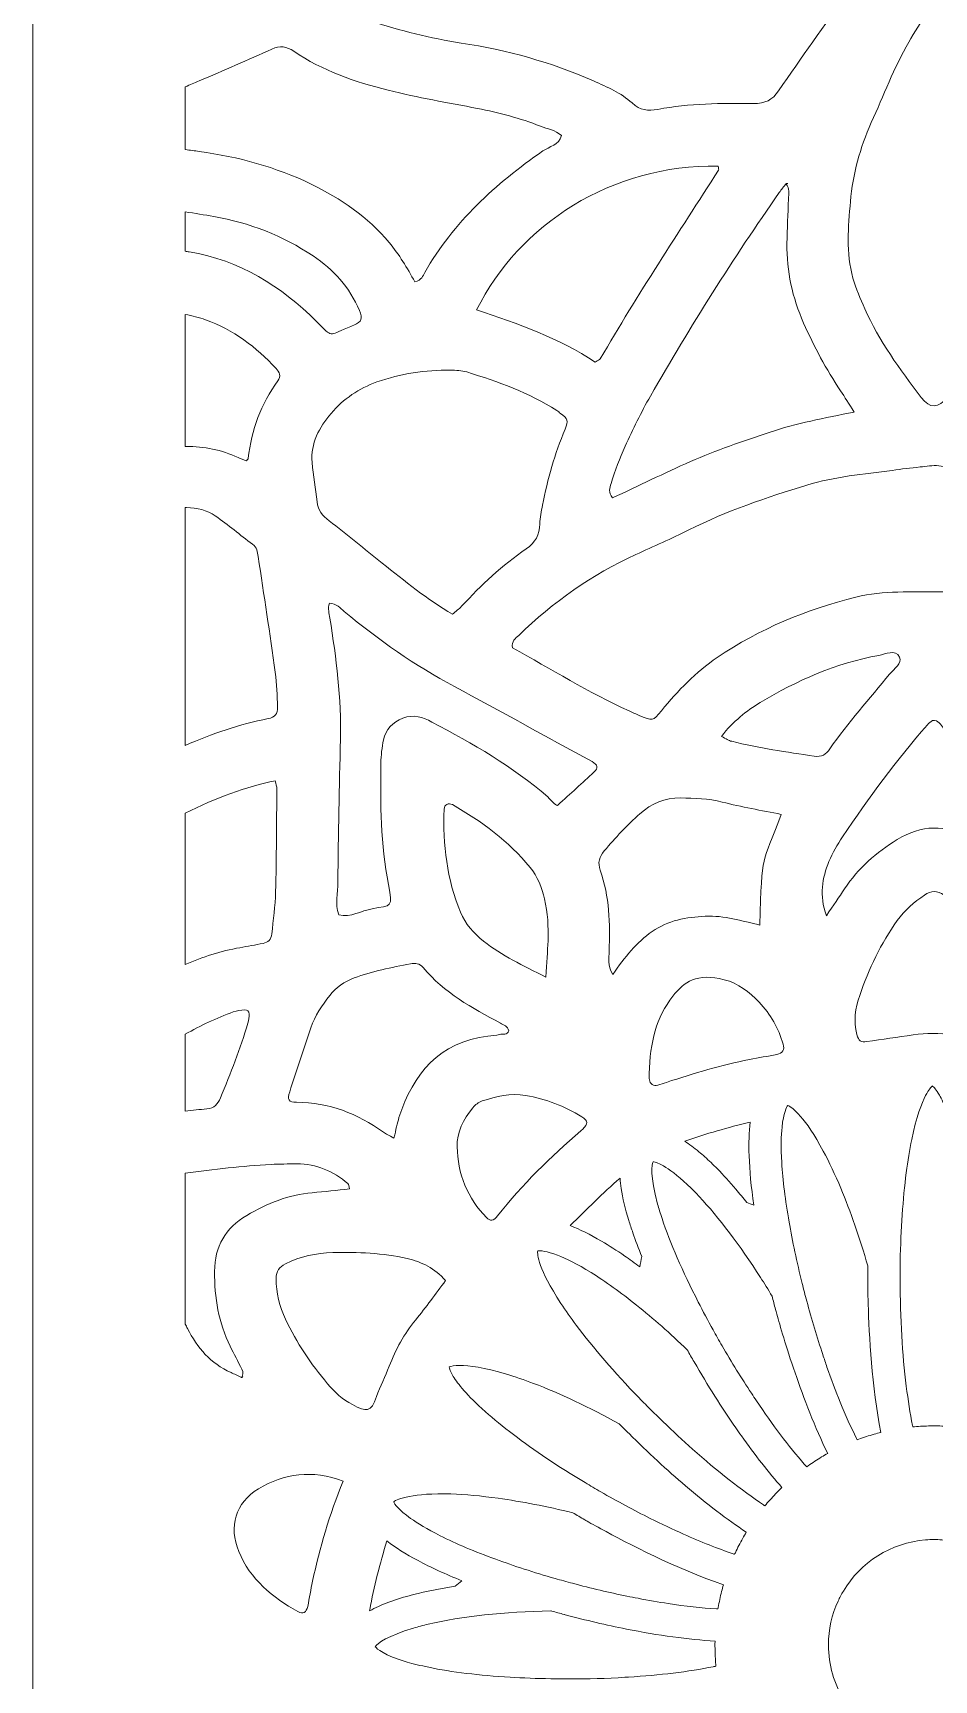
# Model space of a CAD drawing. Extents: x 1255 to 1745, y -1407 to 327.
# Drawn here: x 1255 to 1500, y -597.5 to -149.6 of the extents above; entities that cross this region are included whole.
import ezdxf

# ---------------------------------------------------------------- set-up
doc = ezdxf.new("R2010")
doc.units = 0
doc.header["$MEASUREMENT"] = 0
doc.layers.add('Layer 1', color=7, linetype='Continuous')

msp = doc.modelspace()

# ---------------------------------------------------------------- linework, layer by layer
at = {"layer": 'Layer 1', "lineweight": 0}
for points, knots in [([(1596.15, 229.71), (1596.15, 229.71), (1596.15, 230.91), (1596.15, 230.91), (1596.15, 284.01), (1553.1, 327.05), (1500, 327.05), (1446.9, 327.05), (1403.85, 284.01), (1403.85, 230.91), (1403.85, 230.91), (1403.85, 229.71), (1403.85, 229.71), (1403.85, 229.71), (1254.96, 229.71), (1254.96, 229.71), (1254.96, 229.71), (1254.96, -1407.05), (1254.96, -1407.05), (1254.96, -1407.05), (1745.04, -1407.05), (1745.04, -1407.05), (1745.04, -1407.05), (1745.04, 229.71), (1745.04, 229.71), (1745.04, 229.71), (1596.15, 229.71), (1596.15, 229.71)], [0, 0, 0, 0, 1, 1, 1, 2, 2, 2, 3, 3, 3, 4, 4, 4, 5, 5, 5, 6, 6, 6, 7, 7, 7, 8, 8, 8, 9, 9, 9, 9]), ([(1346.51, -143.21), (1349.1, -142.29), (1351.71, -141.38), (1354.32, -140.53), (1369.25, -135.68), (1384.16, -130.74), (1399.13, -126.04), (1407.01, -123.56), (1415.02, -121.4), (1422.98, -119.23), (1430.16, -117.25), (1437.61, -116.55), (1444.96, -115.66), (1453.82, -114.57), (1462.7, -113.63), (1471.64, -113.7), (1476.32, -113.7), (1480.98, -113.66), (1485.66, -113.72), (1487.83, -113.76), (1488.31, -114.53), (1487.49, -116.48), (1484.33, -124.14), (1481, -131.76), (1476.32, -138.64), (1470.23, -147.58), (1463.87, -156.35), (1457.74, -165.3), (1456.02, -167.82), (1454.06, -168.82), (1450.9, -168.78), (1442.2, -168.65), (1433.47, -168.74), (1424.88, -170.37), (1422.24, -170.85), (1420.05, -170.67), (1417.87, -168.63), (1414.91, -165.86), (1411.1, -164.27), (1407.42, -162.64), (1395.91, -157.55), (1383.88, -154.24), (1371.45, -152.33), (1363.05, -151.02), (1354.82, -149), (1346.75, -146.32), (1345.86, -146.04), (1344.42, -146.02), (1344.57, -144.54), (1344.68, -143.56), (1345.75, -143.47), (1346.51, -143.21)], [0, 0, 0, 0, 1, 1, 1, 2, 2, 2, 3, 3, 3, 4, 4, 4, 5, 5, 5, 6, 6, 6, 7, 7, 7, 8, 8, 8, 9, 9, 9, 10, 10, 10, 11, 11, 11, 12, 12, 12, 13, 13, 13, 14, 14, 14, 15, 15, 15, 16, 16, 16, 17, 17, 17, 17]), ([(1519.26, -223.86), (1515.15, -232.8), (1509.6, -240.81), (1503.66, -248.56), (1501.2, -251.76), (1498.89, -251.78), (1496.5, -248.67), (1490.66, -241.09), (1485.09, -233.33), (1481.15, -224.56), (1479.94, -221.86), (1478.78, -219.16), (1477.95, -216.26), (1476, -209.34), (1476.67, -202.36), (1477.26, -195.42), (1477.91, -187.97), (1479.89, -180.81), (1482.94, -173.98), (1486.25, -166.65), (1489.1, -159.07), (1493.12, -152.09), (1494.69, -149.32), (1496.39, -146.63), (1498.15, -143.97), (1499.61, -141.77), (1500.41, -141.77), (1501.85, -143.84), (1502.94, -145.41), (1503.98, -147.02), (1504.96, -148.65), (1511.14, -159.09), (1515.8, -170.24), (1519.93, -181.6), (1521.17, -184.95), (1521.83, -188.56), (1522.37, -192.11), (1522.92, -195.66), (1522.98, -199.29), (1523.26, -202.88), (1523.87, -210.26), (1522.35, -217.16), (1519.26, -223.86)], [0, 0, 0, 0, 1, 1, 1, 2, 2, 2, 3, 3, 3, 4, 4, 4, 5, 5, 5, 6, 6, 6, 7, 7, 7, 8, 8, 8, 9, 9, 9, 10, 10, 10, 11, 11, 11, 12, 12, 12, 13, 13, 13, 14, 14, 14, 14]), ([(1296.39, -164.23), (1297.63, -163.69), (1298.87, -163.14), (1300.14, -162.62), (1306.79, -159.83), (1313.37, -156.9), (1319.96, -153.96), (1322.09, -153.02), (1323.88, -153.22), (1325.88, -154.57), (1333.71, -159.83), (1342.46, -162.9), (1351.58, -165.17), (1359.61, -167.17), (1367.75, -168.56), (1375.87, -170.11), (1381.72, -171.22), (1387.4, -172.81), (1392.97, -174.92), (1394.91, -175.66), (1397.02, -176.07), (1398.67, -177.46), (1398.02, -180.12), (1395.39, -180.44), (1393.6, -181.68), (1380.72, -190.61), (1369.36, -200.99), (1361.48, -214.74), (1360.98, -215.63), (1360.7, -216.74), (1358.81, -217.27), (1356.72, -213.48), (1354.56, -209.84), (1351.82, -206.58), (1345.97, -199.62), (1338.68, -194.61), (1330.58, -190.69), (1320.96, -186.01), (1310.78, -183.29), (1300.2, -181.81), (1298.94, -181.64), (1297.65, -181.47), (1296.39, -181.27), (1296.39, -181.27), (1296.39, -164.23), (1296.39, -164.23)], [0, 0, 0, 0, 1, 1, 1, 2, 2, 2, 3, 3, 3, 4, 4, 4, 5, 5, 5, 6, 6, 6, 7, 7, 7, 8, 8, 8, 9, 9, 9, 10, 10, 10, 11, 11, 11, 12, 12, 12, 13, 13, 13, 14, 14, 14, 15, 15, 15, 15]), ([(1441.26, -185.82), (1441.37, -186.49), (1441.5, -186.75), (1441.42, -186.89), (1430.47, -203.84), (1419.46, -220.75), (1409.23, -238.16), (1409.06, -238.46), (1408.58, -238.61), (1407.86, -239.09), (1398.09, -232.54), (1386.88, -228.67), (1375.61, -224.9), (1387.12, -201.75), (1412.39, -185.21), (1441.26, -185.82)], [0, 0, 0, 0, 1, 1, 1, 2, 2, 2, 3, 3, 3, 4, 4, 4, 5, 5, 5, 5]), ([(1459.72, -190.5), (1459.72, -190.5), (1459.85, -190.5), (1459.85, -190.5), (1459.85, -190.5), (1459.87, -190.48), (1459.87, -190.48), (1459.87, -190.48), (1460.26, -190.5), (1460.26, -190.5), (1460.26, -190.5), (1459.85, -190.5), (1459.85, -190.5), (1459.83, -190.52), (1459.81, -190.56), (1459.78, -190.58), (1460.72, -191.85), (1460.48, -193.33), (1460.41, -194.76), (1460.26, -198.79), (1460.07, -202.82), (1460, -206.84), (1459.87, -214.39), (1461.48, -221.57), (1464.53, -228.47), (1467.38, -234.89), (1470.66, -241.05), (1474.58, -246.88), (1475.74, -248.6), (1476.8, -250.39), (1478.26, -252.67), (1470.16, -254.33), (1462.55, -255.72), (1455.19, -258.2), (1447.97, -260.64), (1440.72, -263.03), (1433.76, -266.12), (1426.6, -269.3), (1419.57, -272.74), (1412.56, -276.02), (1411.38, -274.52), (1411.75, -273.24), (1412.15, -272.06), (1413.34, -268.67), (1414.47, -265.23), (1415.98, -261.97), (1418.09, -257.33), (1420.35, -252.76), (1422.87, -248.34), (1433.73, -229.37), (1445.38, -210.89), (1457.91, -192.98), (1458.5, -192.15), (1459.15, -191.37), (1459.78, -190.58), (1459.76, -190.56), (1459.74, -190.52), (1459.72, -190.5)], [0, 0, 0, 0, 1, 1, 1, 2, 2, 2, 3, 3, 3, 4, 4, 4, 5, 5, 5, 6, 6, 6, 7, 7, 7, 8, 8, 8, 9, 9, 9, 10, 10, 10, 11, 11, 11, 12, 12, 12, 13, 13, 13, 14, 14, 14, 15, 15, 15, 16, 16, 16, 17, 17, 17, 18, 18, 18, 19, 19, 19, 19]), ([(1296.39, -198.2), (1298.98, -198.64), (1301.57, -199.05), (1304.14, -199.49), (1313.87, -201.18), (1322.9, -204.73), (1331.12, -210.21), (1336.72, -213.94), (1341.09, -218.77), (1343.72, -225.03), (1344.68, -227.32), (1344.38, -228.02), (1342.25, -229), (1341.66, -229.28), (1341.07, -229.52), (1340.48, -229.74), (1335.28, -231.8), (1336.72, -232.72), (1332.04, -228.02), (1322.38, -218.35), (1311.21, -211.43), (1297.44, -209.1), (1297.09, -209.04), (1296.74, -209), (1296.39, -208.95), (1296.39, -208.95), (1296.39, -198.2), (1296.39, -198.2)], [0, 0, 0, 0, 1, 1, 1, 2, 2, 2, 3, 3, 3, 4, 4, 4, 5, 5, 5, 6, 6, 6, 7, 7, 7, 8, 8, 8, 9, 9, 9, 9]), ([(1296.39, -226.1), (1298.26, -226.49), (1300.14, -226.91), (1301.92, -227.56), (1309.43, -230.32), (1315.67, -235), (1321.07, -240.81), (1321.98, -241.79), (1322.53, -242.9), (1321.57, -244.21), (1316.94, -250.47), (1314.37, -257.53), (1313.5, -265.25), (1313.48, -265.43), (1313.24, -265.6), (1313, -265.9), (1312.28, -265.64), (1311.47, -265.4), (1310.73, -265.06), (1306.25, -262.97), (1301.53, -261.94), (1296.57, -262.07), (1296.57, -262.07), (1296.39, -262.07), (1296.39, -262.07), (1296.39, -262.07), (1296.39, -226.1), (1296.39, -226.1)], [0, 0, 0, 0, 1, 1, 1, 2, 2, 2, 3, 3, 3, 4, 4, 4, 5, 5, 5, 6, 6, 6, 7, 7, 7, 8, 8, 8, 9, 9, 9, 9]), ([(1397.41, -252.28), (1397.76, -252.52), (1398.11, -252.78), (1398.44, -253.04), (1400.39, -254.52), (1400.61, -255.02), (1399.65, -257.31), (1396.87, -263.99), (1394.87, -270.91), (1393.52, -278.03), (1393.19, -279.68), (1392.8, -281.38), (1392.78, -283.05), (1392.73, -286.03), (1391.67, -288.12), (1389.1, -289.86), (1382.57, -294.28), (1376.85, -299.7), (1371.52, -305.49), (1370.8, -306.25), (1369.95, -306.88), (1369.08, -307.67), (1362.14, -303.62), (1356.06, -298.63), (1349.93, -293.74), (1345.12, -289.91), (1340.37, -285.97), (1335.5, -282.23), (1333.71, -280.85), (1332.45, -279.4), (1332.21, -277.09), (1331.82, -273.5), (1331.17, -269.95), (1330.86, -266.36), (1330.45, -261.14), (1332.78, -256.85), (1336.02, -253.04), (1339.39, -249.1), (1343.59, -246.23), (1348.49, -244.49), (1354.95, -242.18), (1361.66, -241.23), (1368.51, -241.29), (1369.99, -241.29), (1371.54, -241.36), (1372.93, -241.77), (1381.46, -244.42), (1389.86, -247.38), (1397.41, -252.28)], [0, 0, 0, 0, 1, 1, 1, 2, 2, 2, 3, 3, 3, 4, 4, 4, 5, 5, 5, 6, 6, 6, 7, 7, 7, 8, 8, 8, 9, 9, 9, 10, 10, 10, 11, 11, 11, 12, 12, 12, 13, 13, 13, 14, 14, 14, 15, 15, 15, 16, 16, 16, 16]), ([(1580.61, -335.02), (1576.71, -336.74), (1576.6, -336.78), (1573.75, -333.35), (1569.14, -327.73), (1564.05, -322.62), (1557.93, -318.66), (1545.5, -310.6), (1532.08, -304.9), (1517.5, -302.27), (1512.32, -301.35), (1506.9, -301.44), (1501.61, -301.55), (1493.97, -301.68), (1486.29, -301.12), (1478.76, -302.99), (1465.25, -306.32), (1452.6, -311.61), (1441.05, -319.4), (1435.17, -323.36), (1430.34, -328.41), (1425.88, -333.87), (1423.51, -336.76), (1423.4, -336.68), (1420, -335.24), (1419.02, -334.83), (1418.06, -334.37), (1417.11, -333.93), (1406.07, -328.93), (1395.8, -322.51), (1385.38, -316.81), (1384.99, -314.93), (1386.2, -314.22), (1387.05, -313.39), (1396.43, -304.27), (1406.99, -296.87), (1418.89, -291.41), (1423.7, -289.19), (1428.58, -287.08), (1433.32, -284.71), (1443.64, -279.59), (1454.45, -275.85), (1465.42, -272.54), (1472.99, -270.26), (1480.83, -269.52), (1488.62, -268.52), (1491.14, -268.19), (1493.67, -267.86), (1496.21, -267.6), (1497.89, -267.43), (1499.63, -267.08), (1501.26, -267.3), (1511.14, -268.69), (1521.2, -269.1), (1530.88, -271.56), (1541.37, -274.24), (1551.62, -277.76), (1561.48, -282.27), (1568.81, -285.62), (1576.17, -288.95), (1583.41, -292.48), (1594.4, -297.79), (1604.24, -304.77), (1612.97, -313.35), (1613.71, -314.06), (1614.6, -314.72), (1614.84, -316.65), (1603.55, -323.01), (1592.49, -329.78), (1580.61, -335.02)], [0, 0, 0, 0, 1, 1, 1, 2, 2, 2, 3, 3, 3, 4, 4, 4, 5, 5, 5, 6, 6, 6, 7, 7, 7, 8, 8, 8, 9, 9, 9, 10, 10, 10, 11, 11, 11, 12, 12, 12, 13, 13, 13, 14, 14, 14, 15, 15, 15, 16, 16, 16, 17, 17, 17, 18, 18, 18, 19, 19, 19, 20, 20, 20, 21, 21, 21, 22, 22, 22, 23, 23, 23, 23]), ([(1296.39, -278.63), (1296.5, -278.61), (1296.63, -278.63), (1296.74, -278.63), (1299.59, -278.72), (1302.27, -279.31), (1304.55, -280.92), (1308.01, -283.38), (1311.3, -286.06), (1314.69, -288.62), (1315.83, -289.47), (1316.02, -290.67), (1316.22, -291.95), (1317.76, -302.46), (1319.39, -312.93), (1320.85, -323.44), (1321.31, -326.58), (1321.35, -329.78), (1321.48, -332.95), (1321.57, -334.67), (1320.72, -335.7), (1318.96, -336.04), (1311.15, -337.57), (1303.66, -340.11), (1296.39, -343.31), (1296.39, -343.31), (1296.39, -278.63), (1296.39, -278.63)], [0, 0, 0, 0, 1, 1, 1, 2, 2, 2, 3, 3, 3, 4, 4, 4, 5, 5, 5, 6, 6, 6, 7, 7, 7, 8, 8, 8, 9, 9, 9, 9]), ([(1351.62, -381.11), (1352.87, -387.6), (1352.45, -386.73), (1347.23, -387.71), (1344.18, -388.27), (1341.4, -390.21), (1338.11, -389.34), (1337.04, -386.42), (1337.83, -383.44), (1337.87, -380.5), (1338.02, -367.56), (1338.26, -354.59), (1338.59, -341.64), (1338.85, -330.54), (1337.44, -319.61), (1335.69, -308.69), (1335.5, -307.45), (1335.09, -306.23), (1335.56, -304.62), (1337.59, -304.73), (1338.5, -305.99), (1339.61, -306.9), (1348.97, -314.63), (1358.83, -321.57), (1369.56, -327.32), (1382.09, -334.02), (1394.52, -340.92), (1406.99, -347.73), (1408.55, -348.58), (1408.75, -349.43), (1407.49, -350.6), (1404.38, -353.52), (1401.22, -356.35), (1397.59, -359.63), (1396.87, -359.61), (1396, -358.29), (1394.93, -357.33), (1385.47, -348.97), (1374.52, -342.88), (1363.46, -336.96), (1360.98, -335.63), (1358.46, -334.74), (1355.56, -335.94), (1352.8, -337.07), (1350.88, -338.89), (1350.28, -341.81), (1349.86, -343.88), (1349.6, -346.01), (1349.58, -348.12), (1349.41, -359.18), (1349.49, -370.19), (1351.62, -381.11)], [0, 0, 0, 0, 1, 1, 1, 2, 2, 2, 3, 3, 3, 4, 4, 4, 5, 5, 5, 6, 6, 6, 7, 7, 7, 8, 8, 8, 9, 9, 9, 10, 10, 10, 11, 11, 11, 12, 12, 12, 13, 13, 13, 14, 14, 14, 15, 15, 15, 16, 16, 16, 17, 17, 17, 17]), ([(1487.92, -323.9), (1482.46, -330.65), (1476.61, -337.07), (1471.67, -344.23), (1470.62, -345.75), (1469.4, -346.56), (1467.42, -346.25), (1459.91, -345.08), (1452.36, -344.03), (1444.98, -342.2), (1444.18, -342.01), (1443.48, -341.48), (1442.18, -340.85), (1445.44, -336.7), (1448.95, -333.96), (1452.71, -331.67), (1462.74, -325.6), (1473.36, -320.98), (1484.94, -318.83), (1486.86, -318.48), (1489.49, -317.09), (1490.62, -319.29), (1491.47, -320.96), (1489.08, -322.49), (1487.92, -323.9)], [0, 0, 0, 0, 1, 1, 1, 2, 2, 2, 3, 3, 3, 4, 4, 4, 5, 5, 5, 6, 6, 6, 7, 7, 7, 8, 8, 8, 8]), ([(1524.16, -366.99), (1525.35, -368.75), (1526.44, -370.58), (1527.51, -372.41), (1530.29, -377.2), (1530.95, -382.4), (1530.21, -387.79), (1530.16, -388.12), (1529.81, -388.56), (1529.51, -388.64), (1529.18, -388.75), (1528.57, -388.62), (1528.4, -388.38), (1527.2, -386.64), (1526.05, -384.83), (1524.92, -383.05), (1521.81, -378.11), (1517.67, -374.17), (1512.99, -370.8), (1511.97, -370.06), (1510.86, -369.41), (1509.77, -368.73), (1503.13, -364.68), (1496.56, -364.86), (1489.97, -368.93), (1484.31, -372.43), (1479.37, -376.7), (1475.65, -382.31), (1474.17, -384.55), (1472.62, -386.79), (1470.73, -389.62), (1468.71, -384.07), (1469.6, -379.39), (1471.43, -374.85), (1472.36, -372.5), (1473.69, -370.28), (1475.1, -368.17), (1482.26, -357.61), (1489.79, -347.34), (1498.19, -337.72), (1498.61, -337.26), (1499.15, -336.91), (1499.54, -336.57), (1501.24, -336.37), (1501.81, -337.68), (1502.59, -338.59), (1510.4, -347.58), (1517.43, -357.18), (1524.16, -366.99)], [0, 0, 0, 0, 1, 1, 1, 2, 2, 2, 3, 3, 3, 4, 4, 4, 5, 5, 5, 6, 6, 6, 7, 7, 7, 8, 8, 8, 9, 9, 9, 10, 10, 10, 11, 11, 11, 12, 12, 12, 13, 13, 13, 14, 14, 14, 15, 15, 15, 16, 16, 16, 16]), ([(1296.39, -361.72), (1304.42, -357.68), (1313.24, -354.45), (1320.85, -352.93), (1321.05, -353.89), (1321.29, -354.5), (1321.27, -355.11), (1321.2, -364.47), (1321.18, -373.82), (1320.94, -383.16), (1320.85, -386.99), (1320.27, -390.78), (1319.92, -394.58), (1319.79, -396.09), (1318.89, -396.85), (1317.52, -397.13), (1315.43, -397.54), (1313.37, -397.94), (1311.26, -398.31), (1306.03, -399.22), (1301.09, -400.81), (1296.39, -402.92), (1296.39, -402.92), (1296.39, -361.72), (1296.39, -361.72)], [0, 0, 0, 0, 1, 1, 1, 2, 2, 2, 3, 3, 3, 4, 4, 4, 5, 5, 5, 6, 6, 6, 7, 7, 7, 8, 8, 8, 8]), ([(1442.4, -358.7), (1447.66, -360.09), (1453.06, -360.96), (1458.43, -362.07), (1453.12, -376.52), (1453.21, -371.43), (1452.65, -392.15), (1447.71, -391.06), (1442.92, -389.51), (1437.8, -389.75), (1432.6, -390.01), (1427.71, -390.88), (1423.33, -393.91), (1419.07, -396.85), (1415.98, -400.9), (1412.62, -405.57), (1411.1, -403.03), (1411.6, -401.11), (1411.65, -399.26), (1411.88, -391.8), (1411.78, -384.38), (1409.21, -377.24), (1408.49, -375.19), (1408.95, -373.63), (1410.32, -372), (1413.34, -368.4), (1416.52, -364.99), (1420.02, -361.9), (1423.18, -359.11), (1426.77, -357.57), (1431.04, -357.61), (1434.84, -357.68), (1438.61, -357.7), (1442.4, -358.7)], [0, 0, 0, 0, 1, 1, 1, 2, 2, 2, 3, 3, 3, 4, 4, 4, 5, 5, 5, 6, 6, 6, 7, 7, 7, 8, 8, 8, 9, 9, 9, 10, 10, 10, 11, 11, 11, 11]), ([(1366.77, -360.64), (1366.81, -359.48), (1368.01, -358.83), (1369.01, -359.42), (1377, -363.94), (1384.29, -369.34), (1390.14, -376.48), (1392.21, -378.98), (1393.32, -381.94), (1394.06, -385.07), (1394.95, -388.82), (1395.17, -392.63), (1395.02, -396.43), (1394.91, -399.39), (1394.69, -402.35), (1394.45, -406.31), (1388.16, -403.14), (1382.46, -400.48), (1377.5, -396.52), (1374.82, -394.39), (1372.52, -391.84), (1371.21, -388.67), (1367.51, -379.68), (1366.4, -370.28), (1366.77, -360.64)], [0, 0, 0, 0, 1, 1, 1, 2, 2, 2, 3, 3, 3, 4, 4, 4, 5, 5, 5, 6, 6, 6, 7, 7, 7, 8, 8, 8, 8]), ([(1521.24, -421.42), (1520.91, -423.55), (1520.09, -424.05), (1517.67, -423.72), (1513.49, -423.12), (1509.29, -422.51), (1505.09, -421.96), (1501.48, -421.48), (1497.89, -421.53), (1494.3, -422.03), (1490.1, -422.61), (1485.9, -423.27), (1481.72, -423.85), (1480.09, -424.09), (1479.52, -423.62), (1479.04, -421.96), (1477.98, -418.31), (1478.65, -414.74), (1479.78, -411.32), (1482.22, -404.05), (1485.57, -397.2), (1490.01, -390.91), (1492.01, -388.1), (1494.6, -385.92), (1497.41, -383.99), (1499.17, -382.75), (1500.91, -382.79), (1502.72, -384.03), (1505.18, -385.73), (1507.53, -387.53), (1509.31, -389.97), (1514.49, -397.04), (1518.41, -404.77), (1520.74, -413.26), (1521.17, -414.87), (1521.37, -416.56), (1521.59, -417.63), (1521.44, -419.31), (1521.41, -420.37), (1521.24, -421.42)], [0, 0, 0, 0, 1, 1, 1, 2, 2, 2, 3, 3, 3, 4, 4, 4, 5, 5, 5, 6, 6, 6, 7, 7, 7, 8, 8, 8, 9, 9, 9, 10, 10, 10, 11, 11, 11, 12, 12, 12, 13, 13, 13, 13]), ([(1335.65, -411.32), (1337.39, -409.1), (1339.63, -407.55), (1342.27, -406.55), (1347.23, -404.68), (1352.45, -403.75), (1357.63, -402.68), (1358.91, -402.42), (1360.13, -402.59), (1361.07, -403.7), (1366.77, -410.56), (1374.37, -414.76), (1382.07, -418.81), (1382.98, -419.28), (1384.01, -419.68), (1384.4, -420.92), (1383.96, -422.2), (1382.72, -421.68), (1381.83, -421.9), (1380.81, -422.14), (1379.76, -422.24), (1378.7, -422.37), (1365.42, -424.03), (1358.35, -432.52), (1354.5, -444.49), (1354, -446.07), (1353.69, -447.73), (1353.13, -450.1), (1351.71, -449.34), (1350.95, -448.99), (1350.28, -448.51), (1343.22, -443.44), (1335.48, -440.37), (1326.66, -440.35), (1324.47, -440.35), (1324.07, -439.63), (1324.77, -437.54), (1326.66, -431.71), (1328.53, -425.86), (1330.54, -420.07), (1331.65, -416.83), (1333.54, -414), (1335.65, -411.32)], [0, 0, 0, 0, 1, 1, 1, 2, 2, 2, 3, 3, 3, 4, 4, 4, 5, 5, 5, 6, 6, 6, 7, 7, 7, 8, 8, 8, 9, 9, 9, 10, 10, 10, 11, 11, 11, 12, 12, 12, 13, 13, 13, 14, 14, 14, 14]), ([(1457.28, -427.34), (1454.82, -427.86), (1452.3, -428.21), (1449.82, -428.71), (1442.16, -430.25), (1434.67, -432.47), (1427.25, -434.93), (1426.44, -435.19), (1425.66, -435.52), (1424.85, -435.74), (1423.7, -436.02), (1422.72, -435.32), (1422.59, -434.21), (1422.57, -434), (1422.53, -433.78), (1422.53, -433.58), (1422.53, -433.58), (1422.53, -432.56), (1422.53, -432.56), (1422.77, -423.9), (1424.46, -417.3), (1428.97, -411.52), (1432.04, -407.55), (1435.5, -405.12), (1442.96, -407.01), (1446.79, -407.99), (1449.77, -410.34), (1452.43, -413.13), (1455.56, -416.39), (1457.69, -420.24), (1458.96, -424.57), (1459.41, -426.07), (1458.89, -426.99), (1457.28, -427.34)], [0, 0, 0, 0, 1, 1, 1, 2, 2, 2, 3, 3, 3, 4, 4, 4, 5, 5, 5, 6, 6, 6, 7, 7, 7, 8, 8, 8, 9, 9, 9, 10, 10, 10, 11, 11, 11, 11]), ([(1296.39, -421.85), (1300.51, -419.46), (1304.84, -417.43), (1309.45, -415.78), (1310.43, -415.43), (1311.5, -415.37), (1312.54, -415.24), (1313.28, -415.15), (1313.78, -415.67), (1313.78, -416.35), (1313.78, -417.17), (1313.63, -418.04), (1313.39, -418.85), (1311.32, -425.77), (1308.75, -432.54), (1305.92, -439.18), (1305.21, -440.85), (1304.36, -442), (1302.27, -442.16), (1300.29, -442.29), (1298.33, -442.48), (1296.39, -442.74), (1296.39, -442.74), (1296.39, -421.85), (1296.39, -421.85)], [0, 0, 0, 0, 1, 1, 1, 2, 2, 2, 3, 3, 3, 4, 4, 4, 5, 5, 5, 6, 6, 6, 7, 7, 7, 8, 8, 8, 8]), ([(1388.93, -438.5), (1394.39, -439.44), (1399.52, -441.35), (1404.22, -444.31), (1405.99, -445.42), (1406.01, -446.14), (1404.38, -447.71), (1404.22, -447.84), (1404.07, -447.99), (1403.92, -448.14), (1395.72, -455.17), (1388.01, -462.7), (1381.33, -471.23), (1380.18, -472.71), (1379.35, -472.75), (1378.26, -471.64), (1373.34, -466.7), (1370.32, -459.55), (1370.34, -452.45), (1370.14, -448.55), (1371.99, -445.03), (1374.58, -441.83), (1375.21, -441.05), (1376.15, -440.31), (1377.09, -440), (1380.94, -438.81), (1384.86, -437.8), (1388.93, -438.5)], [0, 0, 0, 0, 1, 1, 1, 2, 2, 2, 3, 3, 3, 4, 4, 4, 5, 5, 5, 6, 6, 6, 7, 7, 7, 8, 8, 8, 9, 9, 9, 9]), ([(1490.77, -488.62), (1490.77, -486.94), (1490.77, -485.29), (1490.79, -483.68), (1490.95, -474.8), (1491.51, -466.64), (1492.45, -459.5), (1492.86, -456.3), (1493.34, -453.28), (1493.93, -450.51), (1495.21, -444.25), (1496.6, -440.61), (1497.69, -438.5), (1498.56, -436.87), (1499.24, -436.17), (1499.54, -435.91), (1499.96, -436.22), (1500.63, -436.98), (1501.44, -438.37), (1502.68, -440.55), (1504.22, -444.29), (1505.66, -450.38), (1506.33, -453.3), (1506.92, -456.52), (1507.42, -459.94), (1508.47, -467.07), (1509.12, -475.15), (1509.29, -483.7), (1509.34, -485.33), (1509.36, -486.97), (1509.36, -488.62), (1509.36, -493.82), (1509.21, -498.91), (1508.9, -503.85), (1508.62, -508.71), (1508.18, -513.38), (1507.64, -517.76), (1507.16, -521.48), (1506.62, -524.98), (1505.96, -528.2), (1505.94, -528.36), (1505.9, -528.49), (1505.88, -528.62), (1505.72, -528.6), (1505.57, -528.6), (1505.42, -528.57), (1503.98, -528.44), (1502.5, -528.38), (1501.04, -528.36), (1500.7, -528.36), (1500.35, -528.31), (1500, -528.31), (1499.7, -528.31), (1499.39, -528.36), (1499.06, -528.36), (1497.61, -528.36), (1496.13, -528.44), (1494.69, -528.57), (1494.54, -528.57), (1494.39, -528.6), (1494.23, -528.62), (1494.21, -528.47), (1494.19, -528.34), (1494.15, -528.2), (1493.49, -524.92), (1492.93, -521.35), (1492.45, -517.54), (1491.9, -513.23), (1491.49, -508.62), (1491.21, -503.83), (1490.93, -498.91), (1490.77, -493.8), (1490.77, -488.62)], [0, 0, 0, 0, 1, 1, 1, 2, 2, 2, 3, 3, 3, 4, 4, 4, 5, 5, 5, 6, 6, 6, 7, 7, 7, 8, 8, 8, 9, 9, 9, 10, 10, 10, 11, 11, 11, 12, 12, 12, 13, 13, 13, 14, 14, 14, 15, 15, 15, 16, 16, 16, 17, 17, 17, 18, 18, 18, 19, 19, 19, 20, 20, 20, 21, 21, 21, 22, 22, 22, 23, 23, 23, 24, 24, 24, 24]), ([(1482, -484.85), (1481.98, -486.09), (1481.98, -487.36), (1481.98, -488.62), (1481.98, -489.66), (1482, -492.01), (1482.09, -495.21), (1482.33, -503.57), (1483.09, -517.76), (1485.55, -530.1), (1484.94, -530.25), (1484.31, -530.42), (1483.7, -530.6), (1482.31, -531.01), (1480.89, -531.45), (1479.5, -531.97), (1479.37, -532.01), (1479.24, -532.08), (1479.09, -532.12), (1479.02, -531.99), (1478.96, -531.88), (1478.89, -531.75), (1477.41, -528.75), (1475.93, -525.44), (1474.49, -521.89), (1473.25, -518.87), (1472.06, -515.67), (1470.88, -512.34), (1470.51, -511.23), (1470.12, -510.1), (1469.75, -508.97), (1468.18, -504.29), (1466.73, -499.39), (1465.38, -494.39), (1464.94, -492.78), (1464.53, -491.19), (1464.14, -489.62), (1462.68, -483.74), (1461.48, -478.15), (1460.57, -472.91), (1459.54, -467.01), (1458.85, -461.57), (1458.56, -456.76), (1458.33, -452.54), (1458.41, -449.4), (1458.65, -447.1), (1459.07, -443.22), (1459.89, -441.7), (1460.22, -441.2), (1461.44, -441.68), (1465.01, -444.51), (1469.88, -453.6), (1471.49, -456.61), (1473.08, -460.02), (1474.65, -463.72), (1477.28, -470.01), (1479.78, -477.22), (1482, -484.85)], [0, 0, 0, 0, 1, 1, 1, 2, 2, 2, 3, 3, 3, 4, 4, 4, 5, 5, 5, 6, 6, 6, 7, 7, 7, 8, 8, 8, 9, 9, 9, 10, 10, 10, 11, 11, 11, 12, 12, 12, 13, 13, 13, 14, 14, 14, 15, 15, 15, 16, 16, 16, 17, 17, 17, 18, 18, 18, 19, 19, 19, 19]), ([(1449.71, -454.95), (1449.84, -458.91), (1450.27, -463.44), (1450.97, -468.29), (1450.34, -468.05), (1449.71, -467.84), (1449.08, -467.62), (1448.1, -466.36), (1447.1, -465.14), (1446.09, -463.96), (1444.4, -461.98), (1442.72, -460.13), (1441.09, -458.46), (1439.91, -457.28), (1438.8, -456.19), (1437.69, -455.21), (1437.15, -454.71), (1436.61, -454.26), (1436.06, -453.8), (1434.73, -452.69), (1433.43, -451.75), (1432.19, -450.95), (1438.02, -448.88), (1443.96, -447.21), (1449.99, -445.75), (1449.69, -448.42), (1449.58, -451.47), (1449.71, -454.95)], [0, 0, 0, 0, 1, 1, 1, 2, 2, 2, 3, 3, 3, 4, 4, 4, 5, 5, 5, 6, 6, 6, 7, 7, 7, 8, 8, 8, 9, 9, 9, 9]), ([(1433.91, -463.7), (1434.63, -464.4), (1435.37, -465.14), (1436.15, -465.99), (1441.44, -471.62), (1447.18, -479.24), (1452.78, -487.97), (1453.84, -489.62), (1454.91, -491.3), (1455.95, -493.04), (1456.26, -494.23), (1456.56, -495.43), (1456.89, -496.67), (1456.98, -496.98), (1457.11, -497.45), (1457.26, -498), (1458.06, -500.92), (1459.78, -506.86), (1462.2, -513.91), (1464.57, -520.83), (1467.6, -528.77), (1471.08, -535.84), (1470.53, -536.15), (1469.97, -536.45), (1469.4, -536.8), (1468.14, -537.56), (1466.94, -538.37), (1465.75, -539.19), (1465.7, -539.22), (1465.66, -539.24), (1465.64, -539.28), (1465.55, -539.35), (1465.46, -539.41), (1465.38, -539.46), (1465.27, -539.35), (1465.18, -539.24), (1465.07, -539.11), (1464.96, -538.98), (1464.85, -538.85), (1464.72, -538.72), (1460.52, -533.91), (1456.08, -528.05), (1451.69, -521.5), (1451.23, -520.85), (1450.8, -520.17), (1450.34, -519.48), (1447.64, -515.39), (1444.94, -511.03), (1442.35, -506.53), (1441.5, -505.09), (1440.7, -503.66), (1439.91, -502.24), (1438.5, -499.67), (1437.15, -497.15), (1435.89, -494.67), (1431.6, -486.33), (1428.25, -478.63), (1426.03, -471.95), (1425.55, -470.51), (1425.16, -469.21), (1424.83, -468.01), (1422.68, -460.24), (1423.31, -457.28), (1423.59, -456.5), (1424.75, -456.63), (1428.18, -458.09), (1433.91, -463.7)], [0, 0, 0, 0, 1, 1, 1, 2, 2, 2, 3, 3, 3, 4, 4, 4, 5, 5, 5, 6, 6, 6, 7, 7, 7, 8, 8, 8, 9, 9, 9, 10, 10, 10, 11, 11, 11, 12, 12, 12, 13, 13, 13, 14, 14, 14, 15, 15, 15, 16, 16, 16, 17, 17, 17, 18, 18, 18, 19, 19, 19, 20, 20, 20, 21, 21, 21, 22, 22, 22, 22]), ([(1296.39, -459.65), (1304.12, -458.54), (1311.89, -457.7), (1319.7, -457.24), (1322.03, -457.11), (1324.36, -457.13), (1326.71, -457.11), (1332.06, -457.04), (1336.59, -459.13), (1340.63, -462.46), (1340.9, -462.66), (1340.87, -463.22), (1341.03, -463.88), (1337.65, -464.25), (1334.3, -464.68), (1330.93, -464.94), (1324.44, -465.49), (1318.59, -467.86), (1313.08, -471.12), (1307.32, -474.54), (1304.36, -479.54), (1304.34, -486.33), (1304.31, -493.45), (1305.4, -500.28), (1308.6, -506.7), (1309.65, -508.79), (1310.71, -510.86), (1311.8, -512.93), (1312.21, -513.73), (1312.17, -514.47), (1311.63, -515.17), (1311.63, -515.17), (1311.65, -515.17), (1311.65, -515.17), (1311.78, -515.1), (1311.91, -515.02), (1312.06, -514.93), (1311.95, -515.02), (1311.84, -515.13), (1311.73, -515.21), (1311.71, -515.19), (1311.67, -515.19), (1311.65, -515.17), (1311.63, -515.19), (1311.63, -515.19), (1311.6, -515.21), (1311.6, -515.21), (1311.63, -515.17), (1311.63, -515.17), (1310.65, -514.73), (1309.73, -514.23), (1308.82, -513.82), (1303.31, -511.38), (1299.63, -507.14), (1296.98, -501.85), (1296.78, -501.46), (1296.59, -501.07), (1296.39, -500.65), (1296.39, -500.65), (1296.39, -459.65), (1296.39, -459.65)], [0, 0, 0, 0, 1, 1, 1, 2, 2, 2, 3, 3, 3, 4, 4, 4, 5, 5, 5, 6, 6, 6, 7, 7, 7, 8, 8, 8, 9, 9, 9, 10, 10, 10, 11, 11, 11, 12, 12, 12, 13, 13, 13, 14, 14, 14, 15, 15, 15, 16, 16, 16, 17, 17, 17, 18, 18, 18, 19, 19, 19, 20, 20, 20, 20]), ([(1414.63, -460.98), (1414.69, -461.9), (1414.78, -462.81), (1414.93, -463.81), (1415.32, -466.4), (1416.02, -469.29), (1417, -472.49), (1417.35, -473.58), (1417.69, -474.71), (1418.11, -475.87), (1418.8, -477.91), (1419.63, -480.07), (1420.52, -482.31), (1420.33, -483.24), (1420.15, -484.2), (1420, -485.12), (1418.61, -484.09), (1417.22, -483.07), (1415.87, -482.16), (1413.71, -480.65), (1411.6, -479.31), (1409.58, -478.13), (1406.47, -476.28), (1403.64, -474.89), (1401.05, -473.86), (1405.55, -469.53), (1409.84, -465.03), (1414.63, -460.98)], [0, 0, 0, 0, 1, 1, 1, 2, 2, 2, 3, 3, 3, 4, 4, 4, 5, 5, 5, 6, 6, 6, 7, 7, 7, 8, 8, 8, 9, 9, 9, 9]), ([(1356.72, -482.83), (1360.74, -483.74), (1364.23, -485.53), (1367.16, -488.82), (1364.42, -492.45), (1361.85, -496.08), (1359.05, -499.52), (1355.93, -503.33), (1353.58, -507.55), (1351.82, -512.14), (1350.75, -514.91), (1349.38, -517.56), (1348.4, -520.37), (1346.84, -524.88), (1345.66, -524.51), (1341.85, -522.57), (1339.13, -521.2), (1337.02, -519.13), (1335.09, -516.87), (1330.49, -511.53), (1326.62, -505.72), (1323.64, -499.35), (1322.01, -495.82), (1321.09, -492.19), (1321.07, -488.27), (1321.07, -486.29), (1321.98, -485.14), (1323.62, -484.29), (1327.66, -482.22), (1331.95, -481.35), (1336.48, -481.22), (1343.29, -481.02), (1350.06, -481.33), (1356.72, -482.83)], [0, 0, 0, 0, 1, 1, 1, 2, 2, 2, 3, 3, 3, 4, 4, 4, 5, 5, 5, 6, 6, 6, 7, 7, 7, 8, 8, 8, 9, 9, 9, 10, 10, 10, 11, 11, 11, 11]), ([(1432.88, -507.66), (1433.49, -508.75), (1434.1, -509.84), (1434.76, -510.93), (1438.41, -517.3), (1442.26, -523.35), (1446.09, -528.9), (1446.6, -529.62), (1447.1, -530.32), (1447.6, -531.01), (1451.32, -536.28), (1455.04, -541.04), (1458.63, -545.09), (1458.17, -545.53), (1457.72, -545.98), (1457.26, -546.44), (1456.24, -547.51), (1455.26, -548.6), (1454.3, -549.73), (1454.19, -549.84), (1454.1, -549.95), (1453.99, -550.05), (1453.89, -549.99), (1453.78, -549.92), (1453.65, -549.81), (1447.68, -545.85), (1441.05, -540.65), (1434.32, -534.67), (1431.64, -532.3), (1428.97, -529.77), (1426.29, -527.18), (1425.27, -526.2), (1424.27, -525.25), (1423.27, -524.22), (1422.07, -523.05), (1420.92, -521.89), (1419.78, -520.72), (1413.08, -513.78), (1407.31, -507.1), (1402.72, -500.98), (1401.2, -498.93), (1399.78, -496.95), (1398.54, -495.04), (1392.3, -485.55), (1392.1, -481.7), (1392.21, -480.74), (1392.93, -480.63), (1394.69, -480.83), (1397.61, -481.96), (1399.92, -482.83), (1402.9, -484.27), (1406.75, -486.66), (1410.6, -489.05), (1414.78, -492.06), (1419.11, -495.52), (1423.59, -499.11), (1428.25, -503.2), (1432.88, -507.66)], [0, 0, 0, 0, 1, 1, 1, 2, 2, 2, 3, 3, 3, 4, 4, 4, 5, 5, 5, 6, 6, 6, 7, 7, 7, 8, 8, 8, 9, 9, 9, 10, 10, 10, 11, 11, 11, 12, 12, 12, 13, 13, 13, 14, 14, 14, 15, 15, 15, 16, 16, 16, 17, 17, 17, 18, 18, 18, 19, 19, 19, 19]), ([(1371.06, -511.9), (1373.54, -511.88), (1377.61, -512.41), (1383.72, -514.26), (1386.05, -514.95), (1388.51, -515.8), (1391.08, -516.78), (1398.24, -519.52), (1406.23, -523.27), (1414.39, -527.77), (1415.26, -528.66), (1416.15, -529.55), (1417.06, -530.45), (1422.18, -535.56), (1427.36, -540.35), (1432.45, -544.66), (1438.17, -549.53), (1443.77, -553.82), (1448.92, -557.24), (1448.6, -557.78), (1448.29, -558.35), (1447.97, -558.91), (1447.25, -560.2), (1446.57, -561.5), (1445.96, -562.85), (1445.9, -562.98), (1445.83, -563.11), (1445.77, -563.26), (1445.64, -563.22), (1445.51, -563.18), (1445.35, -563.13), (1441.2, -561.72), (1436.65, -559.89), (1431.91, -557.78), (1428.92, -556.45), (1425.9, -555.06), (1422.79, -553.49), (1418.37, -551.27), (1413.86, -548.86), (1409.38, -546.27), (1407.95, -545.44), (1406.51, -544.59), (1405.12, -543.76), (1397.76, -539.35), (1391.21, -534.95), (1385.62, -530.71), (1382.81, -528.57), (1380.24, -526.49), (1377.98, -524.48), (1372.95, -520), (1370.49, -516.91), (1369.27, -514.91), (1368.45, -513.54), (1368.21, -512.69), (1368.14, -512.32), (1368.6, -512.1), (1369.54, -511.9), (1371.06, -511.9)], [0, 0, 0, 0, 1, 1, 1, 2, 2, 2, 3, 3, 3, 4, 4, 4, 5, 5, 5, 6, 6, 6, 7, 7, 7, 8, 8, 8, 9, 9, 9, 10, 10, 10, 11, 11, 11, 12, 12, 12, 13, 13, 13, 14, 14, 14, 15, 15, 15, 16, 16, 16, 17, 17, 17, 18, 18, 18, 19, 19, 19, 19]), ([(1339.33, -543.33), (1335.56, -552.58), (1332.93, -561.46), (1330.99, -570.58), (1330.52, -572.84), (1330.15, -575.12), (1329.67, -577.41), (1329.3, -579.13), (1328.43, -579.59), (1327.03, -578.82), (1320.05, -574.97), (1314.06, -570.14), (1310.93, -562.46), (1308.17, -555.73), (1309.97, -549.29), (1316.28, -545.48), (1323.33, -541.22), (1330.86, -540.24), (1339.33, -543.33)], [0, 0, 0, 0, 1, 1, 1, 2, 2, 2, 3, 3, 3, 4, 4, 4, 5, 5, 5, 6, 6, 6, 6]), ([(1368.62, -546.86), (1372.52, -546.96), (1376.87, -547.38), (1381.48, -548.03), (1387.79, -548.9), (1394.65, -550.23), (1401.77, -551.97), (1402.83, -552.6), (1403.9, -553.23), (1404.99, -553.86), (1405.75, -554.32), (1407.29, -555.19), (1409.4, -556.34), (1416.48, -560.22), (1430.03, -567.22), (1442.7, -571.53), (1442.55, -572.14), (1442.37, -572.75), (1442.22, -573.36), (1441.85, -574.78), (1441.57, -576.23), (1441.31, -577.69), (1441.29, -577.84), (1441.24, -577.98), (1441.22, -578.13), (1441.09, -578.13), (1440.96, -578.11), (1440.81, -578.11), (1436.78, -577.87), (1432.36, -577.34), (1427.73, -576.65), (1425.05, -576.23), (1422.31, -575.76), (1419.5, -575.23), (1418.5, -575.04), (1417.52, -574.86), (1416.5, -574.65), (1411.67, -573.64), (1406.71, -572.49), (1401.7, -571.14), (1400.09, -570.71), (1398.48, -570.27), (1396.93, -569.84), (1391.17, -568.18), (1385.77, -566.42), (1380.81, -564.61), (1375.13, -562.55), (1370.04, -560.39), (1365.71, -558.22), (1362.11, -556.41), (1359.52, -554.84), (1357.67, -553.51), (1354.28, -551.12), (1353.3, -549.58), (1353.06, -549.01), (1354.06, -548.2), (1358.28, -546.53), (1368.62, -546.86)], [0, 0, 0, 0, 1, 1, 1, 2, 2, 2, 3, 3, 3, 4, 4, 4, 5, 5, 5, 6, 6, 6, 7, 7, 7, 8, 8, 8, 9, 9, 9, 10, 10, 10, 11, 11, 11, 12, 12, 12, 13, 13, 13, 14, 14, 14, 15, 15, 15, 16, 16, 16, 17, 17, 17, 18, 18, 18, 19, 19, 19, 19]), ([(1359.68, -564.98), (1363.14, -566.83), (1367.16, -568.66), (1371.6, -570.47), (1370.99, -570.95), (1370.38, -571.45), (1369.8, -571.95), (1365.66, -572.58), (1361.85, -573.32), (1358.41, -574.21), (1353.52, -575.47), (1349.54, -576.97), (1346.51, -578.65), (1346.51, -578.56), (1346.53, -578.45), (1346.55, -578.35), (1347.66, -572.01), (1349.36, -565.81), (1351.19, -559.63), (1353.47, -561.39), (1356.28, -563.18), (1359.68, -564.98)], [0, 0, 0, 0, 1, 1, 1, 2, 2, 2, 3, 3, 3, 4, 4, 4, 5, 5, 5, 6, 6, 6, 7, 7, 7, 7]), ([(1497.69, -559.33), (1498.45, -559.26), (1499.22, -559.22), (1500, -559.22), (1500.7, -559.22), (1501.41, -559.26), (1502.11, -559.33), (1511.6, -560), (1519.8, -565.31), (1524.5, -573.01), (1525.09, -573.97), (1525.61, -574.97), (1526.09, -576.02), (1527.75, -579.65), (1528.7, -583.66), (1528.7, -587.92), (1528.7, -593.49), (1527.07, -598.69), (1524.33, -603.09), (1524.22, -603.28), (1524.11, -603.48), (1523.98, -603.65), (1518.87, -611.45), (1510.1, -616.58), (1500.11, -616.63), (1500.11, -616.63), (1500, -616.63), (1500, -616.63), (1499.91, -616.63), (1499.85, -616.6), (1499.78, -616.6), (1489.86, -616.54), (1481.13, -611.42), (1476.04, -603.7), (1475.84, -603.42), (1475.69, -603.13), (1475.52, -602.85), (1472.84, -598.5), (1471.27, -593.38), (1471.27, -587.92), (1471.27, -583.66), (1472.23, -579.63), (1473.91, -576), (1474.32, -575.06), (1474.8, -574.17), (1475.34, -573.27), (1479.98, -565.48), (1488.18, -560.09), (1497.69, -559.33)], [0, 0, 0, 0, 1, 1, 1, 2, 2, 2, 3, 3, 3, 4, 4, 4, 5, 5, 5, 6, 6, 6, 7, 7, 7, 8, 8, 8, 9, 9, 9, 10, 10, 10, 11, 11, 11, 12, 12, 12, 13, 13, 13, 14, 14, 14, 15, 15, 15, 16, 16, 16, 16]), ([(1440.44, -588.81), (1440.44, -590.29), (1440.52, -591.77), (1440.65, -593.23), (1440.65, -593.3), (1440.68, -593.38), (1440.68, -593.45), (1440.68, -593.51), (1440.68, -593.6), (1440.7, -593.67), (1440.57, -593.71), (1440.44, -593.75), (1440.28, -593.75), (1440.18, -593.77), (1440.07, -593.8), (1439.96, -593.82), (1433.26, -595.17), (1425.38, -596.13), (1416.89, -596.65), (1416.56, -596.67), (1416.24, -596.69), (1415.91, -596.71), (1410.99, -597.02), (1405.9, -597.15), (1400.7, -597.15), (1400.7, -597.15), (1399.37, -597.15), (1399.37, -597.15), (1398.15, -597.13), (1396.96, -597.13), (1395.76, -597.1), (1391.93, -597.04), (1388.25, -596.89), (1384.7, -596.69), (1376.35, -596.19), (1368.86, -595.28), (1362.59, -593.99), (1360.31, -593.51), (1358.37, -593.03), (1356.74, -592.56), (1350.41, -590.71), (1348.49, -588.94), (1347.99, -588.38), (1348.64, -587.46), (1351.43, -585.37), (1358.48, -583.31), (1359.68, -582.96), (1361, -582.59), (1362.46, -582.26), (1371.45, -580.15), (1383.14, -578.89), (1395.8, -578.63), (1395.87, -578.65), (1395.95, -578.67), (1396.02, -578.69), (1397.15, -579), (1398.26, -579.32), (1399.41, -579.63), (1399.5, -579.65), (1399.59, -579.67), (1399.65, -579.69), (1405.33, -581.2), (1410.93, -582.5), (1416.32, -583.57), (1425.05, -585.31), (1433.28, -586.44), (1440.44, -586.88), (1440.44, -587.22), (1440.41, -587.57), (1440.41, -587.92), (1440.41, -588.2), (1440.44, -588.53), (1440.44, -588.81)], [0, 0, 0, 0, 1, 1, 1, 2, 2, 2, 3, 3, 3, 4, 4, 4, 5, 5, 5, 6, 6, 6, 7, 7, 7, 8, 8, 8, 9, 9, 9, 10, 10, 10, 11, 11, 11, 12, 12, 12, 13, 13, 13, 14, 14, 14, 15, 15, 15, 16, 16, 16, 17, 17, 17, 18, 18, 18, 19, 19, 19, 20, 20, 20, 21, 21, 21, 22, 22, 22, 23, 23, 23, 24, 24, 24, 24])]:
    msp.add_open_spline(points, degree=3, knots=knots, dxfattribs=at)

doc.saveas('drawing.dxf')
